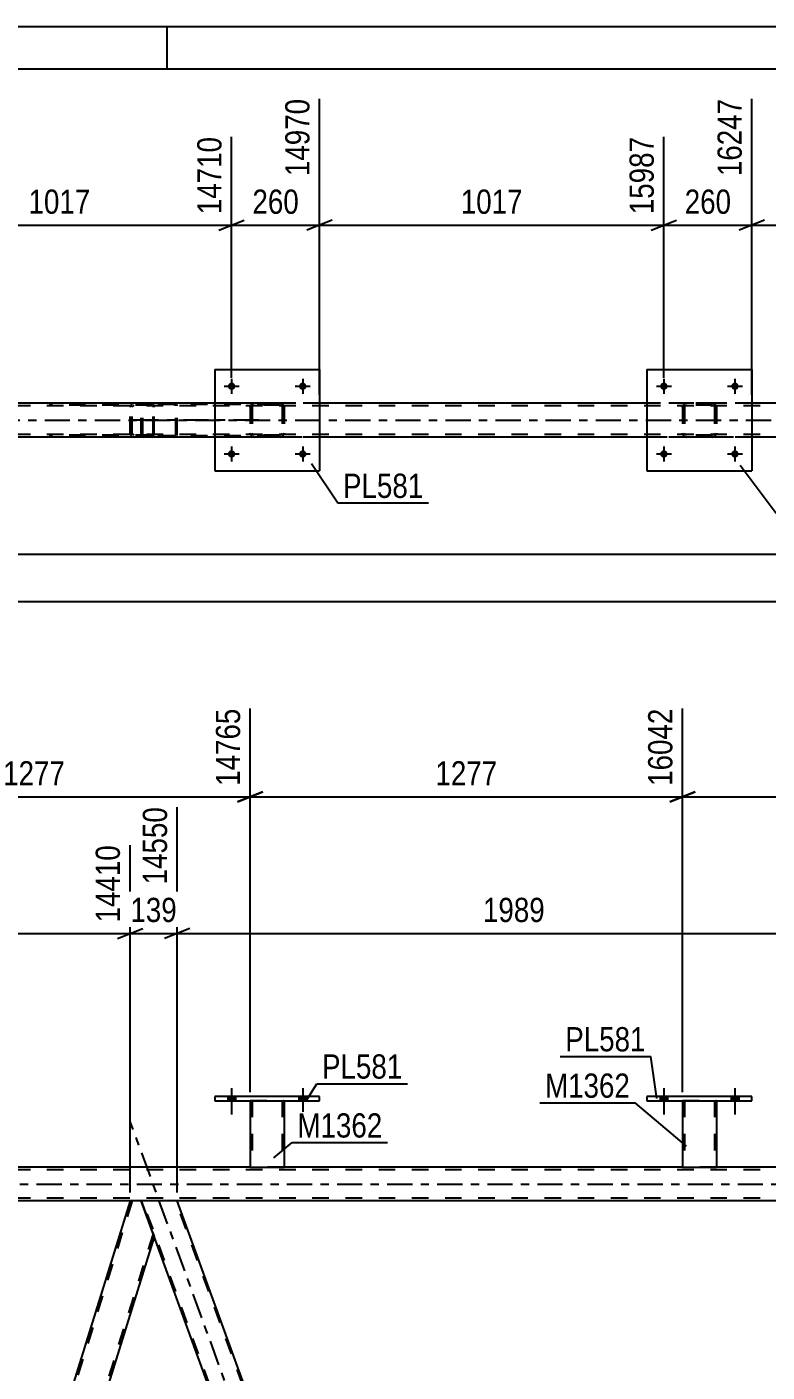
# Model space of a CAD drawing. Header units: millimetres. Extents: x 0 to 841, y 0 to 594.
# Drawn here: x 614.4 to 701.9, y 435.1 to 594 of the extents above; entities that cross this region are included whole.
import ezdxf

# ---------------------------------------------------------------- set-up
doc = ezdxf.new("R2010")
doc.units = ezdxf.units.MM
doc.linetypes.add('DXK_LINE_DOT2', pattern=[3.9198, 1.9599, -1.9599])
doc.linetypes.add('DXK_LINE_DOT3', pattern=[5.9187, 2.979, -0.9799, 0.9799, -0.9799])
doc.styles.add('Arial Narrow', font='ARIALN.TTF', dxfattribs={"height": 0.2})

# ---------------------------------------------------------------- blocks, each defined once
blk = doc.blocks.new('Unknown-814735430-1133')
at = {"color": 5, "linetype": 'Continuous'}
for p, q in [((841, 594), (0, 594)), ((631, 589), (631, 594)), ((836, 589), (5, 589))]:
    blk.add_line(p, q, dxfattribs=at)
blk = doc.blocks.new('Bolt-814735430-5152 - 5134')
at = {"linetype": 'Continuous'}
for points in [[(690.14, 551.54, -1), (689.26, 551.54, -1)], [(698.54, 551.54, -1), (697.66, 551.54, -1)]]:
    blk.add_hatch(color=1, dxfattribs=at).paths.add_polyline_path(points)
at = {"color": 1, "linetype": 'Continuous'}
for p, q in [((688.82, 551.54), (690.58, 551.54)), ((689.7, 552.42), (689.7, 550.66)), ((697.22, 551.54), (698.98, 551.54)), ((698.1, 552.42), (698.1, 550.66))]:
    blk.add_line(p, q, dxfattribs=at)
blk = doc.blocks.new('Part-814735430-5217 - 5134')
at = {"color": 2, "linetype": 'Continuous'}
for p, q in [((687.7, 553.54), (687.7, 541.54)), ((687.7, 553.54), (700.1, 553.54)), ((700.1, 553.54), (700.1, 541.54)), ((687.7, 541.54), (700.1, 541.54))]:
    blk.add_line(p, q, dxfattribs=at)
blk = doc.blocks.new('Bolt-814735430-5153 - 5134')
at = {"linetype": 'Continuous'}
for points in [[(690.14, 543.54, -1), (689.26, 543.54, -1)], [(698.54, 543.54, -1), (697.66, 543.54, -1)]]:
    blk.add_hatch(color=1, dxfattribs=at).paths.add_polyline_path(points)
at = {"color": 1, "linetype": 'Continuous'}
for p, q in [((689.7, 544.42), (689.7, 542.66)), ((698.1, 544.42), (698.1, 542.66)), ((688.82, 543.54), (690.58, 543.54)), ((697.22, 543.54), (698.98, 543.54))]:
    blk.add_line(p, q, dxfattribs=at)
blk = doc.blocks.new('Part-814735430-5218 - 5134')
at = {"color": 7, "linetype": 'DXK_LINE_DOT2'}
for p, q in [((691.9, 549.06), (691.93, 549.24)), ((691.93, 549.24), (691.9, 549.06)), ((691.9, 549.06), (691.9, 546.02)), ((692.14, 549.06), (692.16, 549.15)), ((692.14, 549.06), (692.14, 546.02)), ((692.16, 549.15), (692.21, 549.23)), ((692.19, 549.5), (692.38, 549.54)), ((692.38, 549.54), (692.19, 549.5)), ((692.21, 549.23), (692.29, 549.28)), ((692.29, 549.28), (692.38, 549.3)), ((695.42, 549.54), (692.38, 549.54)), ((695.42, 549.3), (692.38, 549.3)), ((695.42, 549.54), (695.6, 549.5)), ((695.6, 549.5), (695.42, 549.54)), ((695.42, 549.3), (695.51, 549.28)), ((695.51, 549.28), (695.59, 549.23)), ((695.59, 549.23), (695.64, 549.15)), ((695.64, 549.15), (695.66, 549.06)), ((695.66, 549.06), (695.66, 546.02)), ((695.86, 549.24), (695.9, 549.06)), ((695.9, 549.06), (695.86, 549.24)), ((695.9, 549.06), (695.9, 546.02)), ((691.93, 545.83), (691.9, 546.02)), ((691.9, 546.02), (691.93, 545.83)), ((692.16, 545.92), (692.14, 546.02)), ((692.21, 545.85), (692.16, 545.92)), ((692.38, 545.54), (692.19, 545.57)), ((692.19, 545.57), (692.38, 545.54)), ((692.29, 545.79), (692.21, 545.85)), ((692.38, 545.78), (692.29, 545.79)), ((695.42, 545.78), (692.38, 545.78)), ((695.42, 545.54), (692.38, 545.54)), ((695.51, 545.79), (695.42, 545.78)), ((695.6, 545.57), (695.42, 545.54)), ((695.42, 545.54), (695.6, 545.57)), ((695.59, 545.85), (695.51, 545.79)), ((695.64, 545.92), (695.59, 545.85)), ((695.66, 546.02), (695.64, 545.92)), ((695.9, 546.02), (695.86, 545.83)), ((695.86, 545.83), (695.9, 546.02))]:
    blk.add_line(p, q, dxfattribs=at)
at = {"color": 7, "linetype": 'DXK_LINE_DOT3'}
blk.add_line((693.9, 547.54), (693.9, 547.54), dxfattribs=at)
at = {"color": 7, "linetype": 'DXK_LINE_DOT2'}
for centre, start, end in [((692.38, 549.06), 112.5, 157.5), ((692.38, 549.06), 112.5, 157.5), ((695.42, 549.06), 22.5, 67.5), ((695.42, 549.06), 22.5, 67.5), ((692.38, 546.02), 202.5, 247.5), ((692.38, 546.02), 202.5, 247.5), ((695.42, 546.02), 292.5, 337.5), ((695.42, 546.02), 292.5, 337.5)]:
    blk.add_arc(centre, 0.48, start, end, dxfattribs=at)
blk = doc.blocks.new('Bolt-814735430-5154 - 5134')
at = {"linetype": 'Continuous'}
for points in [[(639.06, 551.54, -1), (638.18, 551.54, -1)], [(647.46, 551.54, -1), (646.58, 551.54, -1)]]:
    blk.add_hatch(color=1, dxfattribs=at).paths.add_polyline_path(points)
at = {"color": 1, "linetype": 'Continuous'}
for p, q in [((637.74, 551.54), (639.5, 551.54)), ((638.62, 552.42), (638.62, 550.66)), ((646.14, 551.54), (647.9, 551.54)), ((647.02, 552.42), (647.02, 550.66))]:
    blk.add_line(p, q, dxfattribs=at)
blk = doc.blocks.new('Bolt-814735430-5155 - 5134')
at = {"linetype": 'Continuous'}
for points in [[(639.06, 543.54, -1), (638.18, 543.54, -1)], [(647.46, 543.54, -1), (646.58, 543.54, -1)]]:
    blk.add_hatch(color=1, dxfattribs=at).paths.add_polyline_path(points)
at = {"color": 1, "linetype": 'Continuous'}
for p, q in [((638.62, 544.42), (638.62, 542.66)), ((647.02, 544.42), (647.02, 542.66)), ((637.74, 543.54), (639.5, 543.54)), ((646.14, 543.54), (647.9, 543.54))]:
    blk.add_line(p, q, dxfattribs=at)
blk = doc.blocks.new('Part-814735430-5223 - 5134')
at = {"color": 2, "linetype": 'Continuous'}
for p, q in [((636.62, 553.54), (636.62, 541.54)), ((636.62, 553.54), (649.02, 553.54)), ((649.02, 553.54), (649.02, 541.54)), ((636.62, 541.54), (649.02, 541.54))]:
    blk.add_line(p, q, dxfattribs=at)
blk = doc.blocks.new('Part-814735430-5224 - 5134')
at = {"color": 7, "linetype": 'DXK_LINE_DOT2'}
for p, q in [((640.82, 549.06), (640.85, 549.24)), ((640.85, 549.24), (640.82, 549.06)), ((640.82, 549.06), (640.82, 546.02)), ((641.06, 549.06), (641.08, 549.15)), ((641.06, 549.06), (641.06, 546.02)), ((641.08, 549.15), (641.13, 549.23)), ((641.11, 549.5), (641.3, 549.54)), ((641.3, 549.54), (641.11, 549.5)), ((641.13, 549.23), (641.21, 549.28)), ((641.21, 549.28), (641.3, 549.3)), ((644.34, 549.54), (641.3, 549.54)), ((644.34, 549.3), (641.3, 549.3)), ((644.34, 549.54), (644.52, 549.5)), ((644.52, 549.5), (644.34, 549.54)), ((644.34, 549.3), (644.43, 549.28)), ((644.43, 549.28), (644.51, 549.23)), ((644.51, 549.23), (644.56, 549.15)), ((644.56, 549.15), (644.58, 549.06)), ((644.58, 549.06), (644.58, 546.02)), ((644.78, 549.24), (644.82, 549.06)), ((644.82, 549.06), (644.78, 549.24)), ((644.82, 549.06), (644.82, 546.02)), ((640.85, 545.83), (640.82, 546.02)), ((640.82, 546.02), (640.85, 545.83)), ((641.08, 545.92), (641.06, 546.02)), ((641.13, 545.85), (641.08, 545.92)), ((641.3, 545.54), (641.11, 545.57)), ((641.11, 545.57), (641.3, 545.54)), ((641.21, 545.79), (641.13, 545.85)), ((641.3, 545.78), (641.21, 545.79)), ((644.34, 545.78), (641.3, 545.78)), ((644.34, 545.54), (641.3, 545.54)), ((644.43, 545.79), (644.34, 545.78)), ((644.52, 545.57), (644.34, 545.54)), ((644.34, 545.54), (644.52, 545.57)), ((644.51, 545.85), (644.43, 545.79)), ((644.56, 545.92), (644.51, 545.85)), ((644.58, 546.02), (644.56, 545.92)), ((644.82, 546.02), (644.78, 545.83)), ((644.78, 545.83), (644.82, 546.02))]:
    blk.add_line(p, q, dxfattribs=at)
at = {"color": 7, "linetype": 'DXK_LINE_DOT3'}
blk.add_line((642.82, 547.54), (642.82, 547.54), dxfattribs=at)
at = {"color": 7, "linetype": 'DXK_LINE_DOT2'}
for centre, start, end in [((641.3, 549.06), 112.5, 157.5), ((641.3, 549.06), 112.5, 157.5), ((644.34, 549.06), 22.5, 67.5), ((644.34, 549.06), 22.5, 67.5), ((641.3, 546.02), 202.5, 247.5), ((641.3, 546.02), 202.5, 247.5), ((644.34, 546.02), 292.5, 337.5), ((644.34, 546.02), 292.5, 337.5)]:
    blk.add_arc(centre, 0.48, start, end, dxfattribs=at)
blk = doc.blocks.new('Part-814735430-5274 - 5134')
at = {"color": 7, "linetype": 'DXK_LINE_DOT2'}
for p, q in [((629.21, 549.54), (617.06, 549.54)), ((629.21, 549.3), (617.06, 549.3)), ((626.65, 549.19), (626.62, 549.06)), ((626.62, 546.02), (626.62, 549.06)), ((626.66, 549.24), (626.65, 549.19)), ((626.87, 549.06), (626.89, 549.15)), ((626.87, 546.02), (626.87, 549.06)), ((626.89, 549.15), (626.94, 549.23)), ((627.12, 549.54), (626.93, 549.5)), ((626.94, 549.23), (627.03, 549.28)), ((627.03, 549.28), (627.12, 549.3)), ((627.94, 549.3), (627.94, 549.54)), ((629.32, 549.5), (629.21, 549.54)), ((629.21, 549.3), (629.26, 549.28)), ((629.26, 549.28), (629.31, 549.23)), ((629.31, 549.23), (629.34, 549.15)), ((629.4, 549.4), (629.32, 549.5)), ((629.34, 549.15), (629.35, 549.06)), ((629.35, 546.02), (629.35, 549.06)), ((629.46, 549.24), (629.4, 549.4)), ((629.48, 549.06), (629.46, 549.24)), ((629.48, 546.02), (629.48, 549.06)), ((629.21, 545.78), (617.06, 545.78)), ((629.21, 545.54), (617.06, 545.54)), ((626.62, 546.02), (626.64, 545.93)), ((626.64, 545.93), (626.66, 545.83)), ((626.88, 545.95), (626.87, 546.02)), ((626.89, 545.92), (626.88, 545.95)), ((626.94, 545.85), (626.89, 545.92)), ((626.93, 545.57), (627.12, 545.54)), ((627.03, 545.79), (626.94, 545.85)), ((627.12, 545.78), (627.03, 545.79)), ((627.94, 545.54), (627.94, 545.78)), ((629.26, 545.79), (629.21, 545.78)), ((629.21, 545.54), (629.32, 545.57)), ((629.31, 545.85), (629.26, 545.79)), ((629.31, 545.85), (629.32, 545.88)), ((629.32, 545.88), (629.34, 545.92)), ((629.32, 545.57), (629.4, 545.68)), ((629.34, 545.92), (629.35, 546.02)), ((629.4, 545.68), (629.42, 545.71)), ((629.42, 545.71), (629.46, 545.83)), ((629.46, 545.83), (629.48, 546.02))]:
    blk.add_line(p, q, dxfattribs=at)
for centre, start, end in [((627.11, 549.04), 111.1941, 156.1506), ((627.11, 546.03), 203.8494, 248.8059)]:
    blk.add_arc(centre, 0.492, start, end, dxfattribs=at)
blk = doc.blocks.new('Part-814735430-5301 - 5134')
at = {"color": 7, "linetype": 'DXK_LINE_DOT2'}
for p, q in [((627.96, 549.34), (627.94, 549.22)), ((627.94, 545.86), (627.94, 549.22)), ((628.11, 549.22), (628.12, 549.28)), ((628.11, 545.86), (628.11, 549.22)), ((628.12, 549.28), (628.16, 549.33)), ((628.28, 549.54), (628.15, 549.51)), ((628.16, 549.33), (628.21, 549.36)), ((628.21, 549.36), (628.28, 549.38)), ((643.61, 549.54), (628.28, 549.54)), ((643.61, 549.38), (628.28, 549.38)), ((631.98, 549.51), (631.85, 549.54)), ((631.85, 549.38), (631.92, 549.36)), ((631.92, 549.36), (631.94, 549.35)), ((631.94, 549.35), (631.97, 549.33)), ((631.97, 549.33), (632.01, 549.28)), ((632.01, 549.28), (632.02, 549.22)), ((632.02, 545.86), (632.02, 549.22)), ((632.19, 549.22), (632.17, 549.34)), ((632.19, 545.86), (632.19, 549.22)), ((627.94, 545.86), (627.96, 545.73)), ((628.12, 545.79), (628.11, 545.86)), ((628.16, 545.74), (628.12, 545.79)), ((628.15, 545.56), (628.28, 545.54)), ((628.21, 545.71), (628.16, 545.74)), ((628.28, 545.7), (628.21, 545.71)), ((643.61, 545.7), (628.28, 545.7)), ((643.61, 545.54), (628.28, 545.54)), ((631.85, 545.7), (631.92, 545.71)), ((631.85, 545.54), (631.98, 545.56)), ((631.92, 545.71), (631.94, 545.72)), ((631.94, 545.72), (631.97, 545.74)), ((632.01, 545.79), (631.97, 545.74)), ((632.02, 545.86), (632.01, 545.79)), ((632.17, 545.73), (632.19, 545.86))]:
    blk.add_line(p, q, dxfattribs=at)
at = {"color": 7, "linetype": 'DXK_LINE_DOT3'}
blk.add_line((641.82, 547.54), (626.65, 547.54), dxfattribs=at)
at = {"color": 7, "linetype": 'DXK_LINE_DOT2'}
for centre, start, end in [((628.26, 549.2), 110.7583, 155.68), ((631.87, 549.2), 24.32, 69.2417), ((628.26, 545.87), 204.32, 249.2417)]:
    blk.add_arc(centre, 0.331, start, end, dxfattribs=at)
blk = doc.blocks.new('Part-814735430-5334 - 5134')
at = {"color": 7, "linetype": 'DXK_LINE_DOT2'}
for p, q in [((771.63, 549.22), (107.53, 549.22)), ((771.63, 549.54), (125.81, 549.54)), ((649.02, 549.54), (636.62, 549.54)), ((700.1, 549.54), (687.7, 549.54)), ((771.63, 545.86), (107.53, 545.86)), ((768.48, 545.54), (107.53, 545.54)), ((649.02, 545.54), (636.62, 545.54)), ((700.1, 545.54), (687.7, 545.54))]:
    blk.add_line(p, q, dxfattribs=at)
at = {"color": 2, "linetype": 'Continuous'}
for p, q in [((636.62, 549.54), (597.94, 549.54)), ((687.7, 549.54), (649.02, 549.54)), ((738.78, 549.54), (700.1, 549.54)), ((636.62, 545.54), (597.94, 545.54)), ((687.7, 545.54), (649.02, 545.54)), ((738.78, 545.54), (700.1, 545.54))]:
    blk.add_line(p, q, dxfattribs=at)
at = {"color": 7, "linetype": 'DXK_LINE_DOT3'}
blk.add_line((107.53, 547.54), (771.63, 547.54), dxfattribs=at)
blk = doc.blocks.new('Bolt-814735430-3317 - 3299')
at = {"linetype": 'Continuous'}
for points in [[(689.26, 467.13), (690.14, 467.13), (690.14, 467.61), (689.26, 467.61)], [(697.66, 467.13), (698.54, 467.13), (698.54, 467.61), (697.66, 467.61)]]:
    blk.add_hatch(color=1, dxfattribs=at).paths.add_polyline_path(points)
at = {"color": 1, "linetype": 'Continuous'}
for p, q in [((689.26, 467.61), (689.26, 467.13)), ((689.7, 468.61), (689.7, 465.49)), ((690.14, 467.61), (690.14, 467.13)), ((697.66, 467.61), (697.66, 467.13)), ((698.1, 468.61), (698.1, 465.49)), ((698.54, 467.61), (698.54, 467.13))]:
    blk.add_line(p, q, dxfattribs=at)
blk = doc.blocks.new('Bolt-814735430-3318 - 3299')
at = {"linetype": 'Continuous'}
for points in [[(689.26, 467.13), (690.14, 467.13), (690.14, 467.61), (689.26, 467.61)], [(697.66, 467.13), (698.54, 467.13), (698.54, 467.61), (697.66, 467.61)]]:
    blk.add_hatch(color=1, dxfattribs=at).paths.add_polyline_path(points)
at = {"color": 1, "linetype": 'Continuous'}
for p, q in [((689.26, 467.61), (689.26, 467.13)), ((689.7, 468.61), (689.7, 465.49)), ((690.14, 467.61), (690.14, 467.13)), ((697.66, 467.61), (697.66, 467.13)), ((698.1, 468.61), (698.1, 465.49)), ((698.54, 467.61), (698.54, 467.13))]:
    blk.add_line(p, q, dxfattribs=at)
blk = doc.blocks.new('Bolt-814735430-3319 - 3299')
at = {"linetype": 'Continuous'}
for points in [[(638.18, 467.13), (639.06, 467.13), (639.06, 467.61), (638.18, 467.61)], [(646.58, 467.13), (647.46, 467.13), (647.46, 467.61), (646.58, 467.61)]]:
    blk.add_hatch(color=1, dxfattribs=at).paths.add_polyline_path(points)
at = {"color": 1, "linetype": 'Continuous'}
for p, q in [((638.18, 467.61), (638.18, 467.13)), ((638.62, 468.61), (638.62, 465.49)), ((639.06, 467.61), (639.06, 467.13)), ((646.58, 467.61), (646.58, 467.13)), ((647.02, 468.61), (647.02, 465.49)), ((647.46, 467.61), (647.46, 467.13))]:
    blk.add_line(p, q, dxfattribs=at)
blk = doc.blocks.new('Bolt-814735430-3320 - 3299')
at = {"linetype": 'Continuous'}
for points in [[(638.18, 467.13), (639.06, 467.13), (639.06, 467.61), (638.18, 467.61)], [(646.58, 467.13), (647.46, 467.13), (647.46, 467.61), (646.58, 467.61)]]:
    blk.add_hatch(color=1, dxfattribs=at).paths.add_polyline_path(points)
at = {"color": 1, "linetype": 'Continuous'}
for p, q in [((638.18, 467.61), (638.18, 467.13)), ((638.62, 468.61), (638.62, 465.49)), ((639.06, 467.61), (639.06, 467.13)), ((646.58, 467.61), (646.58, 467.13)), ((647.02, 468.61), (647.02, 465.49)), ((647.46, 467.61), (647.46, 467.13))]:
    blk.add_line(p, q, dxfattribs=at)
blk = doc.blocks.new('Part-814735430-3448 - 3299')
at = {"color": 2, "linetype": 'Continuous'}
for p, q in [((687.7, 467.61), (687.7, 467.13)), ((700.1, 467.61), (687.7, 467.61)), ((700.1, 467.13), (700.1, 467.61)), ((687.7, 467.13), (700.1, 467.13))]:
    blk.add_line(p, q, dxfattribs=at)
blk = doc.blocks.new('Part-814735430-3453 - 3299')
at = {"color": 7, "linetype": 'DXK_LINE_DOT2'}
for p, q in [((691.9, 467.14), (695.9, 467.14)), ((691.9, 467.13), (691.9, 467.14)), ((691.9, 467.14), (691.9, 467.13)), ((692.14, 467.14), (692.14, 459.29)), ((695.66, 467.14), (695.66, 459.29)), ((695.9, 467.14), (695.9, 467.13)), ((695.9, 467.13), (695.9, 467.14)), ((695.6, 459.29), (695.64, 459.29)), ((695.6, 459.29), (695.64, 459.29)), ((695.64, 459.29), (695.66, 459.29)), ((695.64, 459.29), (695.66, 459.29))]:
    blk.add_line(p, q, dxfattribs=at)
at = {"color": 2, "linetype": 'Continuous'}
for p, q in [((691.9, 467.13), (691.9, 459.29)), ((695.9, 467.13), (695.9, 459.29)), ((691.9, 459.29), (695.9, 459.29))]:
    blk.add_line(p, q, dxfattribs=at)
blk = doc.blocks.new('Part-814735430-3458 - 3299')
at = {"color": 2, "linetype": 'Continuous'}
for p, q in [((636.62, 467.61), (636.62, 467.13)), ((649.02, 467.61), (636.62, 467.61)), ((649.02, 467.13), (649.02, 467.61)), ((636.62, 467.13), (649.02, 467.13))]:
    blk.add_line(p, q, dxfattribs=at)
blk = doc.blocks.new('Part-814735430-3463 - 3299')
at = {"color": 7, "linetype": 'DXK_LINE_DOT2'}
for p, q in [((640.82, 467.14), (644.82, 467.14)), ((640.82, 467.13), (640.82, 467.14)), ((640.82, 467.14), (640.82, 467.13)), ((641.06, 467.14), (641.06, 459.29)), ((644.58, 467.14), (644.58, 459.29)), ((644.82, 467.14), (644.82, 467.13)), ((644.82, 467.13), (644.82, 467.14)), ((644.52, 459.29), (644.56, 459.29)), ((644.52, 459.29), (644.56, 459.29)), ((644.56, 459.29), (644.58, 459.29)), ((644.56, 459.29), (644.58, 459.29))]:
    blk.add_line(p, q, dxfattribs=at)
at = {"color": 2, "linetype": 'Continuous'}
for p, q in [((640.82, 467.13), (640.82, 459.29)), ((644.82, 467.13), (644.82, 459.29)), ((640.82, 459.29), (644.82, 459.29))]:
    blk.add_line(p, q, dxfattribs=at)
blk = doc.blocks.new('Part-814735430-3633 - 3299')
at = {"color": 7, "linetype": 'DXK_LINE_DOT2'}
for p, q in [((771.63, 458.97), (65.13, 458.97)), ((644.82, 459.29), (640.82, 459.29)), ((695.9, 459.29), (691.9, 459.29)), ((771.63, 455.61), (65.13, 455.61)), ((632.19, 455.29), (626.62, 455.29))]:
    blk.add_line(p, q, dxfattribs=at)
at = {"color": 2, "linetype": 'Continuous'}
for p, q in [((640.82, 459.29), (593.74, 459.29)), ((691.9, 459.29), (644.82, 459.29)), ((742.98, 459.29), (695.9, 459.29)), ((626.62, 455.29), (547.06, 455.29)), ((711.75, 455.29), (632.19, 455.29))]:
    blk.add_line(p, q, dxfattribs=at)
at = {"color": 7, "linetype": 'DXK_LINE_DOT3'}
blk.add_line((65.13, 457.29), (771.63, 457.29), dxfattribs=at)
blk = doc.blocks.new('Part-814735430-3549 - 3299')
at = {"color": 7, "linetype": 'DXK_LINE_DOT3'}
blk.add_line((677.61, 324.68), (626.65, 464.69), dxfattribs=at)
at = {"color": 2, "linetype": 'Continuous'}
for p, q in [((632.19, 455.29), (627.94, 455.29)), ((674.56, 338.89), (632.19, 455.29)), ((670.3, 338.89), (629.47, 451.09))]:
    blk.add_line(p, q, dxfattribs=at)
at = {"color": 7, "linetype": 'DXK_LINE_DOT2'}
for p, q in [((627.94, 455.29), (629.47, 451.09)), ((672.23, 334.07), (628.11, 455.29)), ((676.14, 334.07), (632.02, 455.29)), ((672.06, 334.07), (670.3, 338.89)), ((676.31, 334.07), (674.56, 338.89)), ((676.31, 334.07), (672.06, 334.07))]:
    blk.add_line(p, q, dxfattribs=at)
blk = doc.blocks.new('Part-814735430-3554 - 3299')
at = {"color": 7, "linetype": 'DXK_LINE_DOT2'}
for p, q in [((712, 455.29), (675.19, 337.17)), ((714.48, 451.41), (677.91, 334.07)), ((714.62, 451.04), (714.6, 451.09)), ((714.62, 451.04), (714.6, 451.09)), ((675.47, 338.89), (675.05, 337.54)), ((679.66, 338.89), (678.16, 334.07)), ((676.31, 334.07), (675.05, 337.54)), ((678.16, 334.07), (676.31, 334.07))]:
    blk.add_line(p, q, dxfattribs=at)
at = {"color": 2, "linetype": 'Continuous'}
for p, q in [((711.75, 455.29), (675.47, 338.89)), ((713.07, 455.29), (711.75, 455.29)), ((714.6, 451.09), (713.07, 455.29)), ((714.62, 451.04), (679.66, 338.89))]:
    blk.add_line(p, q, dxfattribs=at)
blk = doc.blocks.new('Part-814735430-3569 - 3299')
at = {"color": 2, "linetype": 'Continuous'}
for p, q in [((626.62, 455.29), (589.92, 337.54)), ((627.94, 455.29), (626.62, 455.29)), ((629.47, 451.09), (627.94, 455.29)), ((629.48, 451.04), (593.02, 334.07)), ((591.18, 334.07), (589.93, 337.49))]:
    blk.add_line(p, q, dxfattribs=at)
at = {"color": 7, "linetype": 'DXK_LINE_DOT2'}
for p, q in [((626.87, 455.29), (590.05, 337.17)), ((629.35, 451.41), (592.77, 334.07)), ((629.48, 451.04), (629.47, 451.09)), ((629.48, 451.04), (629.47, 451.09)), ((589.92, 337.54), (589.93, 337.49)), ((593.02, 334.07), (591.18, 334.07))]:
    blk.add_line(p, q, dxfattribs=at)
blk = doc.blocks.new('StraightDimension-814735430-9547 - 5134')
at = {"color": 7, "linetype": 'Continuous'}
for p, q in [((597.94, 550.54), (597.94, 585.51)), ((638.62, 552.54), (638.62, 581.01)), ((599.44, 571.17), (596.44, 569.97)), ((637.12, 569.97), (640.12, 571.17)), ((597.94, 570.57), (638.62, 570.57))]:
    blk.add_line(p, q, dxfattribs=at)
at = {"color": 0, "linetype": 'Continuous'}
blk.add_wipeout([(638.02, 581.61), (633.82, 581.61), (633.82, 571.27), (638.02, 571.27)], dxfattribs=at)
at = {"color": 0}
blk.add_wipeout([(622.53, 571.32), (622.53, 575.52), (614.02, 575.52), (614.02, 571.32)], dxfattribs=at)
at = {"color": 3, "linetype": 'Continuous', "style": 'Arial Narrow'}
blk.add_text('14710', height=2.863, rotation=90.0002, dxfattribs=at).set_placement((637.42, 571.87))
at = {"color": 3, "style": 'Arial Narrow'}
blk.add_text('1017', height=2.863, dxfattribs=at).set_placement((614.62, 571.92))
blk = doc.blocks.new('StraightDimension-814735430-9546 - 5134')
at = {"color": 7, "linetype": 'Continuous'}
for p, q in [((649.02, 550.54), (649.02, 585.51)), ((638.62, 552.54), (638.62, 581.01)), ((637.12, 569.97), (640.12, 571.17)), ((650.52, 571.17), (647.52, 569.97)), ((638.62, 570.57), (649.02, 570.57))]:
    blk.add_line(p, q, dxfattribs=at)
at = {"color": 0}
blk.add_wipeout([(647.16, 571.32), (647.16, 575.52), (640.48, 575.52), (640.48, 571.32)], dxfattribs=at)
at = {"color": 3, "style": 'Arial Narrow'}
blk.add_text('260', height=2.863, dxfattribs=at).set_placement((641.08, 571.92))
at = {"color": 0, "linetype": 'Continuous'}
blk.add_wipeout([(648.42, 586.11), (644.22, 586.11), (644.22, 575.77), (648.42, 575.77)], dxfattribs=at)
at = {"color": 3, "linetype": 'Continuous', "style": 'Arial Narrow'}
blk.add_text('14970', height=2.863, rotation=90.0002, dxfattribs=at).set_placement((647.82, 576.37))
blk = doc.blocks.new('StraightDimension-814735430-9545 - 5134')
at = {"color": 7, "linetype": 'Continuous'}
for p, q in [((649.02, 550.54), (649.02, 585.51)), ((689.7, 552.54), (689.7, 581.01)), ((650.52, 571.17), (647.52, 569.97)), ((688.2, 569.97), (691.2, 571.17)), ((649.02, 570.57), (689.7, 570.57))]:
    blk.add_line(p, q, dxfattribs=at)
at = {"color": 0, "linetype": 'Continuous'}
blk.add_wipeout([(689.1, 581.61), (684.9, 581.61), (684.9, 571.27), (689.1, 571.27)], dxfattribs=at)
at = {"color": 0}
blk.add_wipeout([(673.61, 571.32), (673.61, 575.52), (665.1, 575.52), (665.1, 571.32)], dxfattribs=at)
at = {"color": 3, "linetype": 'Continuous', "style": 'Arial Narrow'}
blk.add_text('15987', height=2.863, rotation=90.0002, dxfattribs=at).set_placement((688.5, 571.87))
at = {"color": 3, "style": 'Arial Narrow'}
blk.add_text('1017', height=2.863, dxfattribs=at).set_placement((665.7, 571.92))
blk = doc.blocks.new('StraightDimension-814735430-8893 - 5134')
at = {"color": 7, "linetype": 'Continuous'}
blk.add_line((65.61, 531.72), (771.63, 531.72), dxfattribs=at)
blk = doc.blocks.new('StraightDimension-814735430-9543 - 5134')
at = {"color": 7, "linetype": 'Continuous'}
for p, q in [((700.1, 550.54), (700.1, 585.51)), ((740.78, 552.54), (740.78, 581.01)), ((701.6, 571.17), (698.6, 569.97)), ((739.28, 569.97), (742.28, 571.17)), ((700.1, 570.57), (740.78, 570.57))]:
    blk.add_line(p, q, dxfattribs=at)
at = {"color": 0, "linetype": 'Continuous'}
blk.add_wipeout([(740.18, 581.61), (735.98, 581.61), (735.98, 571.27), (740.18, 571.27)], dxfattribs=at)
at = {"color": 0}
blk.add_wipeout([(724.69, 571.32), (724.69, 575.52), (716.18, 575.52), (716.18, 571.32)], dxfattribs=at)
at = {"color": 3, "linetype": 'Continuous', "style": 'Arial Narrow'}
blk.add_text('17264', height=2.863, rotation=90.0002, dxfattribs=at).set_placement((739.58, 571.87))
at = {"color": 3, "style": 'Arial Narrow'}
blk.add_text('1017', height=2.863, dxfattribs=at).set_placement((716.78, 571.92))
blk = doc.blocks.new('StraightDimension-814735430-9544 - 5134')
at = {"color": 7, "linetype": 'Continuous'}
for p, q in [((700.1, 550.54), (700.1, 585.51)), ((689.7, 552.54), (689.7, 581.01)), ((688.2, 569.97), (691.2, 571.17)), ((701.6, 571.17), (698.6, 569.97)), ((689.7, 570.57), (700.1, 570.57))]:
    blk.add_line(p, q, dxfattribs=at)
at = {"color": 0}
blk.add_wipeout([(698.24, 571.32), (698.24, 575.52), (691.56, 575.52), (691.56, 571.32)], dxfattribs=at)
at = {"color": 3, "style": 'Arial Narrow'}
blk.add_text('260', height=2.863, dxfattribs=at).set_placement((692.16, 571.92))
at = {"color": 0, "linetype": 'Continuous'}
blk.add_wipeout([(699.5, 586.11), (695.3, 586.11), (695.3, 575.77), (699.5, 575.77)], dxfattribs=at)
at = {"color": 3, "linetype": 'Continuous', "style": 'Arial Narrow'}
blk.add_text('16247', height=2.863, rotation=90.0002, dxfattribs=at).set_placement((698.9, 576.37))
blk = doc.blocks.new('StraightDimension-814735430-12054 - 5134')
at = {"color": 7, "linetype": 'Continuous'}
blk.add_line((64.97, 526.13), (772.27, 526.13), dxfattribs=at)
blk = doc.blocks.new('StraightDimension-814735430-4511 - 3299')
at = {"color": 7, "linetype": 'Continuous'}
for p, q in [((632.19, 456.29), (632.19, 501.83)), ((711.75, 456.29), (711.75, 497.33)), ((633.69, 487.49), (630.69, 486.29)), ((632.19, 486.89), (711.75, 486.89)), ((710.25, 486.29), (713.25, 487.49))]:
    blk.add_line(p, q, dxfattribs=at)
at = {"color": 0, "linetype": 'Continuous'}
blk.add_wipeout([(711.15, 497.93), (706.95, 497.93), (706.95, 487.59), (711.15, 487.59)], dxfattribs=at)
at = {"color": 0}
blk.add_wipeout([(676.23, 487.64), (676.23, 491.84), (667.72, 491.84), (667.72, 487.64)], dxfattribs=at)
at = {"color": 3, "linetype": 'Continuous', "style": 'Arial Narrow'}
blk.add_text('16539', height=2.863, rotation=90.0002, dxfattribs=at).set_placement((710.55, 488.19))
at = {"color": 3, "style": 'Arial Narrow'}
blk.add_text('1989', height=2.863, dxfattribs=at).set_placement((668.32, 488.24))
blk = doc.blocks.new('StraightDimension-814735430-7960 - 3299')
at = {"color": 7, "linetype": 'Continuous'}
for p, q in [((640.82, 468.14), (640.82, 513.47)), ((691.9, 468.14), (691.9, 513.47)), ((642.32, 503.63), (639.32, 502.43)), ((640.82, 503.03), (691.9, 503.03)), ((690.4, 502.43), (693.4, 503.63))]:
    blk.add_line(p, q, dxfattribs=at)
at = {"color": 0, "linetype": 'Continuous'}
blk.add_wipeout([(691.3, 514.07), (687.1, 514.07), (687.1, 503.73), (691.3, 503.73)], dxfattribs=at)
at = {"color": 0}
blk.add_wipeout([(670.61, 503.78), (670.61, 507.98), (662.1, 507.98), (662.1, 503.78)], dxfattribs=at)
at = {"color": 3, "linetype": 'Continuous', "style": 'Arial Narrow'}
blk.add_text('16042', height=2.863, rotation=90.0002, dxfattribs=at).set_placement((690.7, 504.33))
at = {"color": 3, "style": 'Arial Narrow'}
blk.add_text('1277', height=2.863, dxfattribs=at).set_placement((662.7, 504.38))
blk = doc.blocks.new('StraightDimension-814735430-7961 - 3299')
at = {"color": 7, "linetype": 'Continuous'}
for p, q in [((589.74, 468.14), (589.74, 513.47)), ((640.82, 468.14), (640.82, 513.47)), ((591.24, 503.63), (588.24, 502.43)), ((589.74, 503.03), (640.82, 503.03)), ((639.32, 502.43), (642.32, 503.63))]:
    blk.add_line(p, q, dxfattribs=at)
at = {"color": 0, "linetype": 'Continuous'}
blk.add_wipeout([(640.22, 514.07), (636.02, 514.07), (636.02, 503.73), (640.22, 503.73)], dxfattribs=at)
at = {"color": 0}
blk.add_wipeout([(619.53, 503.78), (619.53, 507.98), (611.02, 507.98), (611.02, 503.78)], dxfattribs=at)
at = {"color": 3, "linetype": 'Continuous', "style": 'Arial Narrow'}
blk.add_text('14765', height=2.863, rotation=90.0002, dxfattribs=at).set_placement((639.62, 504.33))
at = {"color": 3, "style": 'Arial Narrow'}
blk.add_text('1277', height=2.863, dxfattribs=at).set_placement((611.62, 504.38))
blk = doc.blocks.new('StraightDimension-814735430-4463 - 3299')
at = {"color": 7, "linetype": 'Continuous'}
for p, q in [((547.06, 456.29), (547.06, 501.83)), ((626.62, 456.29), (626.62, 497.33)), ((548.56, 487.49), (545.56, 486.29)), ((547.06, 486.89), (626.62, 486.89)), ((625.12, 486.29), (628.12, 487.49))]:
    blk.add_line(p, q, dxfattribs=at)
at = {"color": 0, "linetype": 'Continuous'}
blk.add_wipeout([(626.02, 497.93), (621.82, 497.93), (621.82, 487.59), (626.02, 487.59)], dxfattribs=at)
at = {"color": 0}
blk.add_wipeout([(591.1, 487.64), (591.1, 491.84), (582.58, 491.84), (582.58, 487.64)], dxfattribs=at)
at = {"color": 3, "linetype": 'Continuous', "style": 'Arial Narrow'}
blk.add_text('14410', height=2.863, rotation=90.0002, dxfattribs=at).set_placement((625.42, 488.19))
at = {"color": 3, "style": 'Arial Narrow'}
blk.add_text('1989', height=2.863, dxfattribs=at).set_placement((583.18, 488.24))
blk = doc.blocks.new('StraightDimension-814735430-4487 - 3299')
at = {"color": 7, "linetype": 'Continuous'}
for p, q in [((632.19, 456.29), (632.19, 501.83)), ((626.62, 456.29), (626.62, 497.33)), ((625.12, 486.29), (628.12, 487.49)), ((626.62, 486.89), (632.19, 486.89)), ((633.69, 487.49), (630.69, 486.29))]:
    blk.add_line(p, q, dxfattribs=at)
at = {"color": 0}
blk.add_wipeout([(632.75, 487.64), (632.75, 491.84), (626.06, 491.84), (626.06, 487.64)], dxfattribs=at)
at = {"color": 3, "style": 'Arial Narrow'}
blk.add_text('139', height=2.863, dxfattribs=at).set_placement((626.66, 488.24))
at = {"color": 0, "linetype": 'Continuous'}
blk.add_wipeout([(631.59, 502.43), (627.39, 502.43), (627.39, 492.09), (631.59, 492.09)], dxfattribs=at)
at = {"color": 3, "linetype": 'Continuous', "style": 'Arial Narrow'}
blk.add_text('14550', height=2.863, rotation=90.0002, dxfattribs=at).set_placement((630.99, 492.69))
blk = doc.blocks.new('StraightDimension-814735430-7959 - 3299')
at = {"color": 7, "linetype": 'Continuous'}
for p, q in [((691.9, 468.14), (691.9, 513.47)), ((742.98, 467.41), (742.98, 513.47)), ((693.4, 503.63), (690.4, 502.43)), ((691.9, 503.03), (742.98, 503.03)), ((741.48, 502.43), (744.48, 503.63))]:
    blk.add_line(p, q, dxfattribs=at)
at = {"color": 0, "linetype": 'Continuous'}
blk.add_wipeout([(742.38, 514.07), (738.18, 514.07), (738.18, 503.73), (742.38, 503.73)], dxfattribs=at)
at = {"color": 0}
blk.add_wipeout([(721.69, 503.78), (721.69, 507.98), (713.18, 507.98), (713.18, 503.78)], dxfattribs=at)
at = {"color": 3, "linetype": 'Continuous', "style": 'Arial Narrow'}
blk.add_text('17319', height=2.863, rotation=90.0002, dxfattribs=at).set_placement((741.78, 504.33))
at = {"color": 3, "style": 'Arial Narrow'}
blk.add_text('1277', height=2.863, dxfattribs=at).set_placement((713.78, 504.38))
blk = doc.blocks.new('StraightDimension-814735430-12108 - 3299')
at = {"color": 7, "linetype": 'Continuous'}
for p, q in [((822.54, 466.59), (821.34, 469.59)), ((769.96, 468.09), (824.34, 468.09)), ((821.94, 323.69), (821.94, 468.09)), ((821.34, 325.19), (822.54, 322.19)), ((683.8, 323.69), (824.34, 323.69))]:
    blk.add_line(p, q, dxfattribs=at)
at = {"color": 0}
blk.add_wipeout([(821.19, 400.15), (816.99, 400.15), (816.99, 391.63), (821.19, 391.63)], dxfattribs=at)
at = {"color": 3, "style": 'Arial Narrow'}
blk.add_text('3610', height=2.863, rotation=90.0002, dxfattribs=at).set_placement((820.59, 392.23))
blk = doc.blocks.new('Mark-814735430-5213 - 5134')
at = {"color": 0}
blk.add_wipeout([(713.08, 537.14), (713.08, 540.14), (703.57, 540.14), (703.57, 537.14)], dxfattribs=at)
blk.add_wipeout([(713.08, 537.14), (713.08, 540.14), (703.57, 540.14), (703.57, 537.14)], dxfattribs=at)
at = {"color": 30, "linetype": 'Continuous'}
for p, q in [((698.73, 542.22), (702.97, 536.54)), ((702.97, 536.54), (713.68, 536.54))]:
    blk.add_line(p, q, dxfattribs=at)
at = {"color": 3, "style": 'Arial Narrow'}
blk.add_text('PL581', height=2.863, dxfattribs=at).set_placement((703.57, 537.14))
blk = doc.blocks.new('Mark-814735430-5219 - 5134')
at = {"color": 0}
blk.add_wipeout([(661.29, 538.35), (661.29, 541.35), (651.78, 541.35), (651.78, 538.35)], dxfattribs=at)
blk.add_wipeout([(661.29, 538.35), (661.29, 541.35), (651.78, 541.35), (651.78, 538.35)], dxfattribs=at)
at = {"color": 30, "linetype": 'Continuous'}
for p, q in [((648.06, 542.43), (651.18, 537.75)), ((651.18, 537.75), (661.89, 537.75))]:
    blk.add_line(p, q, dxfattribs=at)
at = {"color": 3, "style": 'Arial Narrow'}
blk.add_text('PL581', height=2.863, dxfattribs=at).set_placement((651.78, 538.35))
blk = doc.blocks.new('Mark-814735430-3444 - 3299')
at = {"color": 0}
blk.add_wipeout([(687.54, 472.96), (687.54, 475.96), (678.04, 475.96), (678.04, 472.96)], dxfattribs=at)
blk.add_wipeout([(687.54, 472.96), (687.54, 475.96), (678.04, 475.96), (678.04, 472.96)], dxfattribs=at)
at = {"color": 30, "linetype": 'Continuous'}
for p in [(677.44, 472.36), (688.87, 467.39)]:
    blk.add_line(p, (688.14, 472.36), dxfattribs=at)
at = {"color": 3, "style": 'Arial Narrow'}
blk.add_text('PL581', height=2.863, dxfattribs=at).set_placement((678.04, 472.96))
blk = doc.blocks.new('Mark-814735430-3449 - 3299')
at = {"color": 0}
blk.add_wipeout([(685.71, 467.48), (685.71, 470.48), (675.65, 470.48), (675.65, 467.48)], dxfattribs=at)
blk.add_wipeout([(685.71, 467.48), (685.71, 470.48), (675.65, 470.48), (675.65, 467.48)], dxfattribs=at)
at = {"color": 30, "linetype": 'Continuous'}
for p in [(675.05, 466.88), (692.38, 461.75)]:
    blk.add_line(p, (686.31, 466.88), dxfattribs=at)
at = {"color": 3, "style": 'Arial Narrow'}
blk.add_text('M1362', height=2.863, dxfattribs=at).set_placement((675.65, 467.48))
blk = doc.blocks.new('Mark-814735430-3454 - 3299')
at = {"color": 0}
blk.add_wipeout([(658.81, 469.74), (658.81, 472.74), (649.3, 472.74), (649.3, 469.74)], dxfattribs=at)
blk.add_wipeout([(658.81, 469.74), (658.81, 472.74), (649.3, 472.74), (649.3, 469.74)], dxfattribs=at)
at = {"color": 30, "linetype": 'Continuous'}
for p, q in [((647.43, 467.13), (648.7, 469.14)), ((648.7, 469.14), (659.41, 469.14))]:
    blk.add_line(p, q, dxfattribs=at)
at = {"color": 3, "style": 'Arial Narrow'}
blk.add_text('PL581', height=2.863, dxfattribs=at).set_placement((649.3, 469.74))
blk = doc.blocks.new('Mark-814735430-3459 - 3299')
at = {"color": 0}
blk.add_wipeout([(656.45, 462.78), (656.45, 465.78), (646.39, 465.78), (646.39, 462.78)], dxfattribs=at)
blk.add_wipeout([(656.45, 462.78), (656.45, 465.78), (646.39, 465.78), (646.39, 462.78)], dxfattribs=at)
at = {"color": 30, "linetype": 'Continuous'}
for p, q in [((643.59, 460.4), (645.79, 462.18)), ((645.79, 462.18), (657.05, 462.18))]:
    blk.add_line(p, q, dxfattribs=at)
at = {"color": 3, "style": 'Arial Narrow'}
blk.add_text('M1362', height=2.863, dxfattribs=at).set_placement((646.39, 462.78))

msp = doc.modelspace()

# ---------------------------------------------------------------- block references
for name in ['Unknown-814735430-1133', 'Part-814735430-5223 - 5134', 'Part-814735430-5217 - 5134', 'Bolt-814735430-5154 - 5134', 'Bolt-814735430-5152 - 5134', 'Part-814735430-5334 - 5134', 'Part-814735430-5274 - 5134', 'Part-814735430-5301 - 5134', 'Part-814735430-5224 - 5134', 'Part-814735430-5218 - 5134', 'Bolt-814735430-5155 - 5134', 'Bolt-814735430-5153 - 5134', 'Part-814735430-3458 - 3299', 'Bolt-814735430-3319 - 3299', 'Bolt-814735430-3320 - 3299', 'Part-814735430-3448 - 3299', 'Bolt-814735430-3317 - 3299', 'Bolt-814735430-3318 - 3299', 'Part-814735430-3463 - 3299', 'Part-814735430-3453 - 3299', 'Part-814735430-3549 - 3299', 'Part-814735430-3633 - 3299', 'Part-814735430-3569 - 3299', 'Part-814735430-3554 - 3299']:
    msp.add_blockref(name, (0, 0))

# ---------------------------------------------------------------- next in the draw order: block references
for name in ['StraightDimension-814735430-9547 - 5134', 'StraightDimension-814735430-9543 - 5134', 'StraightDimension-814735430-8893 - 5134', 'StraightDimension-814735430-4511 - 3299']:
    msp.add_blockref(name, (0, 0))

# ---------------------------------------------------------------- next in the draw order: block references
for name in ['StraightDimension-814735430-9546 - 5134', 'StraightDimension-814735430-12054 - 5134', 'StraightDimension-814735430-7960 - 3299', 'Mark-814735430-3459 - 3299']:
    msp.add_blockref(name, (0, 0))

# ---------------------------------------------------------------- next in the draw order: block references
for name in ['StraightDimension-814735430-9545 - 5134', 'Mark-814735430-5219 - 5134', 'Mark-814735430-5213 - 5134', 'StraightDimension-814735430-7961 - 3299', 'StraightDimension-814735430-7959 - 3299', 'Mark-814735430-3454 - 3299']:
    msp.add_blockref(name, (0, 0))

# ---------------------------------------------------------------- next in the draw order: block references
for name in ['StraightDimension-814735430-9544 - 5134', 'StraightDimension-814735430-4463 - 3299', 'StraightDimension-814735430-12108 - 3299']:
    msp.add_blockref(name, (0, 0))

# ---------------------------------------------------------------- next in the draw order: block references
for name in ['StraightDimension-814735430-4487 - 3299', 'Mark-814735430-3444 - 3299']:
    msp.add_blockref(name, (0, 0))

# ---------------------------------------------------------------- next in the draw order: block references
msp.add_blockref('Mark-814735430-3449 - 3299', (0, 0))

doc.saveas('drawing.dxf')
